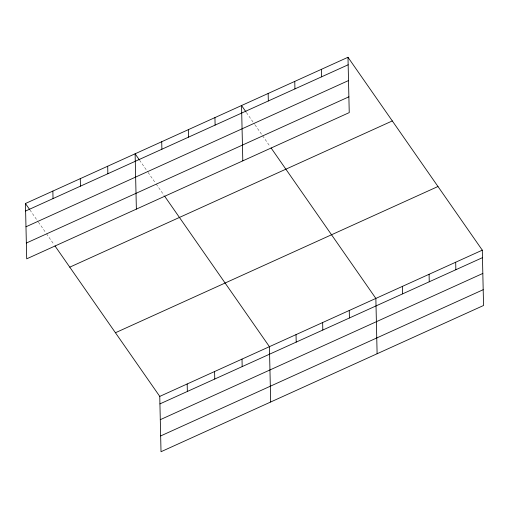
<?xml version="1.0" encoding="UTF-8"?>
<svg xmlns="http://www.w3.org/2000/svg" width="509" height="509" viewBox="0 0 509 509"><rect width="100%" height="100%" fill="white"/><g stroke="black" fill="none" stroke-linecap="round" stroke-linejoin="round"><path stroke-width="0.38" stroke-dasharray="2.54 1.91" d="M246.471 112.61L254.532 124.183M254.977 124.826L262.141 135.108M262.587 135.757L270.203 146.681M139.587 160.22L147.648 171.794M148.094 172.436L155.703 183.367M156.155 184.01L164.21 195.583M29.929 209.943L37.984 221.517M38.436 222.159L46.045 233.084M46.491 233.733L54.1 244.657"/><path stroke-width="0.76" d="M347.984 57.275L349.238 112.604L26.703 258.839L25.45 203.511L347.984 57.275L482.297 250.161L483.55 305.489L161.016 451.725L159.762 396.396L54.997 245.949M25.622 211.012L348.15 64.777M25.978 226.791L348.512 80.562M26.347 243.054L348.881 96.825M69.771 267.161L392.305 120.932M115.441 332.746L437.969 186.51M159.762 396.396L482.297 250.161M159.934 403.891L482.462 257.662M160.29 419.677L482.825 273.441M160.659 435.939L483.194 289.704M246.025 111.967L241.546 105.535L242.799 160.863M271.093 147.973L375.858 298.42L377.112 353.749M139.142 159.578L135.114 153.794L136.367 209.116M164.661 196.226L269.426 346.674L270.68 402.002M25.45 203.511L29.477 209.301M455.689 262.224L455.854 269.725M429.074 274.294L429.246 281.789M402.466 286.357L402.638 293.852M349.25 310.484L349.422 317.985M321.376 69.345L321.542 76.84M322.642 322.547L322.814 330.048M294.762 81.408L294.934 88.903M296.034 334.61L296.2 342.112M268.154 93.471L268.326 100.967M242.01 359.106L242.176 366.607M214.938 117.598L215.11 125.099M214.594 371.538L214.766 379.033M188.33 129.661L188.502 137.163M187.178 383.964L187.35 391.466M161.722 141.725L161.887 149.226M107.698 166.22L107.863 173.722M80.282 178.653L80.447 186.148M52.866 191.079L53.038 198.58"/></g></svg>
